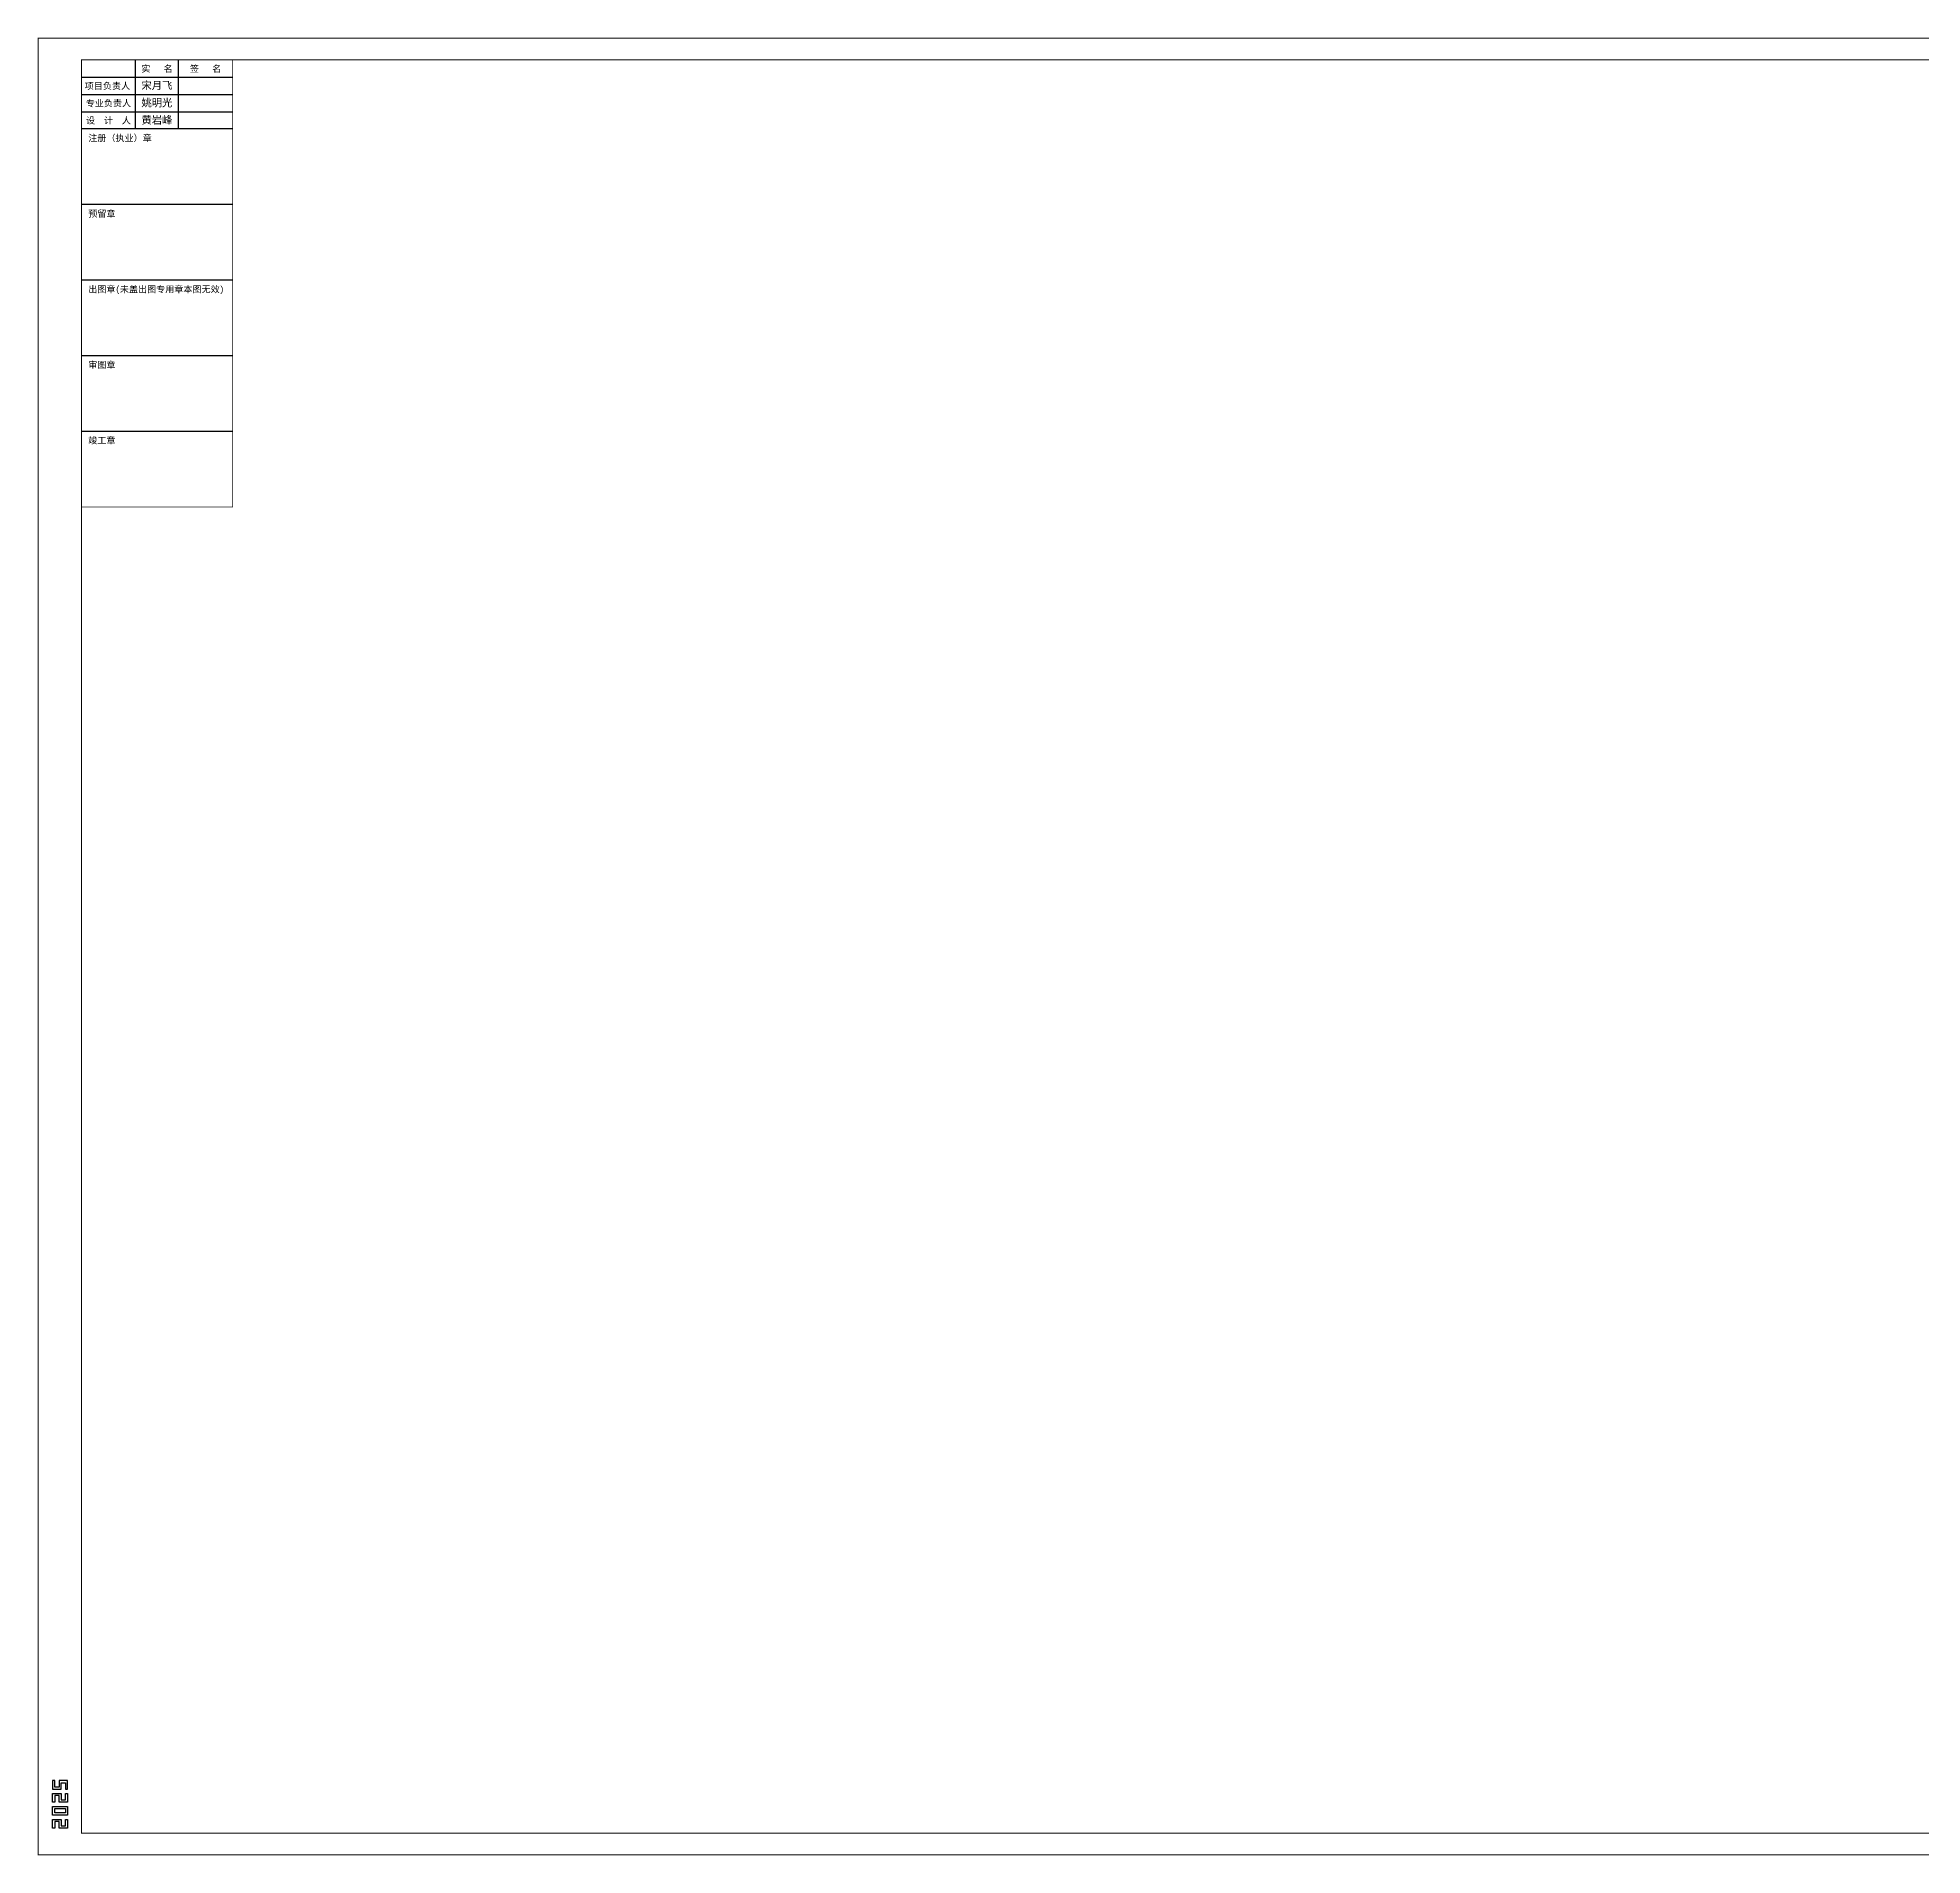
# Model space of a CAD drawing. Extents: x -954573 to 446329, y 489853 to 1226784.
# Drawn here: x -853512 to -766242, y 1140084 to 1224234 of the extents above; entities that cross this region are included whole.
import ezdxf
from ezdxf.enums import TextEntityAlignment as Align

# ---------------------------------------------------------------- set-up
doc = ezdxf.new("R2010")
doc.units = 0
doc.header["$LTSCALE"] = 10
doc.header["$MEASUREMENT"] = 0
doc.layers.get('Defpoints').update_dxf_attribs({"color": 210})
doc.layers.add('0-cxFrame', color=155, linetype='Continuous')
doc.layers.add('qianming', color=155, linetype='Continuous')
doc.layers.add('0-cxText', color=131, linetype='Continuous', lineweight=25)
doc.styles.add('cx_biaoti', font='')
doc.styles.add('cx_tuming', font='simhei.ttf')
doc.styles.add('cx_tuqian1', font='')
doc.styles.add('图框宋体', font='', dxfattribs={"width": 0.75})
doc.styles.add('黑体', font='', dxfattribs={"height": 12})
doc.styles.get('cx_biaoti').set_extended_font_data('SimSun')
doc.styles.get('cx_tuqian1').set_extended_font_data('SimSun')
doc.styles.get('图框宋体').set_extended_font_data('SimSun')
doc.styles.get('黑体').set_extended_font_data('SimHei')

# ---------------------------------------------------------------- blocks, each defined once
blk = doc.blocks.new('zjcx_lan_xinxi(Dragon)')
for p, q in [((7000, -3200), (0, -3200)), ((7000, -6700), (0, -6700)), ((7000, -10200), (0, -10200)), ((7000, -13700), (0, -13700)), ((7000, -17200), (0, -17200))]:
    blk.add_line(p, q)
at = {"const_width": 25}
blk.add_lwpolyline([(0, -20700), (7000, -20700), (7000, 0), (0, 0)], close=True, dxfattribs=at)
for points in [[(2500, -3200), (2500, 0)], [(4500, -3200), (4500, 0)], [(0, -800), (7000, -800)], [(0, -1600), (7000, -1600)], [(0, -2400), (7000, -2400)]]:
    blk.add_lwpolyline(points)
for points in [[(7000, -3200), (7000, 0)], [(0, -3200), (7000, -3200)], [(0, -20700), (7000, -20700), (7000, -3200)], [(0, -20700), (7000, -20700)]]:
    blk.add_lwpolyline(points, dxfattribs=at)
at = {"style": '图框宋体'}
for s, p in [('实   名', (3500, -400)), ('签   名', (5750, -400)), ('项目负责人', (1204, -1200)), ('设  计  人', (1250, -2800)), ('专业负责人', (1250, -2000))]:
    blk.add_text(s, height=300, dxfattribs=at).set_placement(p, align=Align.MIDDLE)
for s, p in [('注册（执业）章', (318, -3771)), ('预留章', (318, -7271)), ('出图章(未盖出图专用章本图无效)', (318, -10771)), ('审图章', (318, -14271)), ('竣工章', (318, -17771))]:
    blk.add_text(s, height=300, dxfattribs=at).set_placement(p)
blk = doc.blocks.new('T-信息(Dragon)')
at = {"layer": '0-cxFrame'}
blk.add_blockref('zjcx_lan_xinxi(Dragon)', (0, 0), dxfattribs=at)
at = {"layer": 'qianming', "color": 3, "style": 'cx_biaoti'}
for s, p in [('宋月飞', (3497, -1185)), ('姚明光', (3497, -1985)), ('黄岩峰', (3497, -2785))]:
    blk.add_text(s, height=350, dxfattribs=at).set_placement(p, align=Align.MIDDLE_CENTER)
blk = doc.blocks.new('TK22.A0 L(Dragon)')
at = {"layer": '0-cxFrame', "color": 7, "const_width": 0.5}
blk.add_lwpolyline([(0, 0), (-1189, 0), (-1189, 841), (0, 841)], close=True, dxfattribs=at)
at = {"layer": '0-cxFrame', "const_width": 0.5}
blk.add_lwpolyline([(-80, 10), (-1169, 10), (-1169, 831), (-80, 831)], close=True, dxfattribs=at)
at = {"layer": 'Defpoints', "color": 2}
for points in [[(-1181.37, 34.37), (-1182.37, 34.37), (-1182.37, 30.37), (-1178.37, 30.37), (-1178.37, 33.37), (-1176.37, 33.37), (-1176.37, 30.37), (-1175.37, 30.37), (-1175.37, 34.37), (-1179.37, 34.37), (-1179.37, 31.37), (-1181.37, 31.37), (-1181.37, 34.37)], [(-1181.37, 24.37), (-1182.37, 24.37), (-1182.37, 28.37), (-1178.37, 28.37), (-1178.37, 25.37), (-1176.37, 25.37), (-1176.37, 28.37), (-1175.37, 28.37), (-1175.37, 24.37), (-1179.37, 24.37), (-1179.37, 27.37), (-1181.37, 27.37), (-1181.37, 24.37)], [(-1181.37, 12.37), (-1182.37, 12.37), (-1182.37, 16.37), (-1178.37, 16.37), (-1178.37, 13.37), (-1176.37, 13.37), (-1176.37, 16.37), (-1175.37, 16.37), (-1175.37, 12.37), (-1179.37, 12.37), (-1179.37, 15.37), (-1181.37, 15.37), (-1181.37, 12.37)]]:
    blk.add_lwpolyline(points, dxfattribs=at)
for points in [[(-1182.37, 18.37), (-1182.37, 22.37), (-1175.37, 22.37), (-1175.37, 18.37)], [(-1181.37, 19.37), (-1181.37, 21.37), (-1176.37, 21.37), (-1176.37, 19.37)]]:
    blk.add_lwpolyline(points, close=True, dxfattribs=at)
at = {"layer": '0-cxFrame', "xscale": 0.01, "yscale": 0.01, "zscale": 0.01}
blk.add_blockref('T-信息(Dragon)', (-1169, 831), dxfattribs=at)
at = {"style": '黑体', "flags": 4}
blk.add_attdef('图幅', text='', height=3.3, dxfattribs=at).set_placement((-40, 3), align=Align.RIGHT)
at = {"layer": '0-cxText', "flags": 4}
for tag, height, style, p in [('建设单位', 3.5, 'cx_tuming', (-45, 240)), ('项目名称', 3.5, 'cx_tuming', (-45, 210)), ('子项名称', 3.5, 'cx_tuming', (-45, 180)), ('工程编号', 3.3, 'cx_tuqian1', (-35, 165)), ('图名1', 3.5, 'cx_tuming', (-45, 87)), ('图名2', 3.5, 'cx_tuming', (-45, 79)), ('图名3', 3.5, 'cx_tuming', (-45, 71)), ('出图日期', 3.3, 'cx_tuqian1', (-39, 60)), ('专业', 3.3, 'cx_tuqian1', (-55, 52)), ('图号', 3.3, 'cx_tuqian1', (-55, 44)), ('版次', 3.3, 'cx_tuqian1', (-20, 44))]:
    blk.add_attdef(tag, text='', height=height, dxfattribs=dict(at, style=style)).set_placement(p, align=Align.MIDDLE)
at = {"layer": 'Defpoints', "color": 6, "flags": 4}
for tag, height, style, p in [('tufu', 3.3, '黑体', (-12, 12)), ('dwfname', 4, 'cx_tuqian1', (-80, 3))]:
    blk.add_attdef(tag, text='', height=height, dxfattribs=dict(at, style=style)).set_placement(p, align=Align.RIGHT)
blk = doc.blocks.new('TK22.A0+1 L(Dragon)')
at = {"layer": '0-cxFrame', "color": 7, "const_width": 0.5}
blk.add_lwpolyline([(0, 0), (-1485, 0), (-1485, 841), (0, 841)], close=True, dxfattribs=at)
at = {"layer": '0-cxFrame', "const_width": 0.5}
blk.add_lwpolyline([(-80, 10), (-1465, 10), (-1465, 831), (-80, 831)], close=True, dxfattribs=at)
at = {"layer": 'Defpoints', "color": 2}
for points in [[(-1477.37, 34.37), (-1478.37, 34.37), (-1478.37, 30.37), (-1474.37, 30.37), (-1474.37, 33.37), (-1472.37, 33.37), (-1472.37, 30.37), (-1471.37, 30.37), (-1471.37, 34.37), (-1475.37, 34.37), (-1475.37, 31.37), (-1477.37, 31.37), (-1477.37, 34.37)], [(-1477.37, 24.37), (-1478.37, 24.37), (-1478.37, 28.37), (-1474.37, 28.37), (-1474.37, 25.37), (-1472.37, 25.37), (-1472.37, 28.37), (-1471.37, 28.37), (-1471.37, 24.37), (-1475.37, 24.37), (-1475.37, 27.37), (-1477.37, 27.37), (-1477.37, 24.37)], [(-1477.37, 12.37), (-1478.37, 12.37), (-1478.37, 16.37), (-1474.37, 16.37), (-1474.37, 13.37), (-1472.37, 13.37), (-1472.37, 16.37), (-1471.37, 16.37), (-1471.37, 12.37), (-1475.37, 12.37), (-1475.37, 15.37), (-1477.37, 15.37), (-1477.37, 12.37)]]:
    blk.add_lwpolyline(points, dxfattribs=at)
for points in [[(-1478.37, 18.37), (-1478.37, 22.37), (-1471.37, 22.37), (-1471.37, 18.37)], [(-1477.37, 19.37), (-1477.37, 21.37), (-1472.37, 21.37), (-1472.37, 19.37)]]:
    blk.add_lwpolyline(points, close=True, dxfattribs=at)
at = {"layer": '0-cxFrame', "xscale": 0.01, "yscale": 0.01, "zscale": 0.01}
blk.add_blockref('T-信息(Dragon)', (-1465, 831), dxfattribs=at)
at = {"style": '黑体', "flags": 4}
blk.add_attdef('图幅', text='', height=3.3, dxfattribs=at).set_placement((-40, 3), align=Align.RIGHT)
at = {"layer": '0-cxText', "flags": 4}
for tag, height, style, p in [('建设单位', 3.5, 'cx_tuming', (-45, 240)), ('项目名称', 3.5, 'cx_tuming', (-45, 210)), ('子项名称', 3.5, 'cx_tuming', (-45, 180)), ('工程编号', 3.3, 'cx_tuqian1', (-35, 165)), ('图名1', 3.5, 'cx_tuming', (-45, 87)), ('图名2', 3.5, 'cx_tuming', (-45, 79)), ('图名3', 3.5, 'cx_tuming', (-45, 71)), ('出图日期', 3.3, 'cx_tuqian1', (-39, 60)), ('专业', 3.3, 'cx_tuqian1', (-55, 52)), ('图号', 3.3, 'cx_tuqian1', (-55, 44)), ('版次', 3.3, 'cx_tuqian1', (-20, 44))]:
    blk.add_attdef(tag, text='', height=height, dxfattribs=dict(at, style=style)).set_placement(p, align=Align.MIDDLE)
at = {"layer": 'Defpoints', "color": 6, "flags": 4}
for tag, height, style, p in [('tufu', 3.3, '黑体', (-12, 12)), ('dwfname', 4, 'cx_tuqian1', (-80, 3))]:
    blk.add_attdef(tag, text='', height=height, dxfattribs=dict(at, style=style)).set_placement(p, align=Align.RIGHT)
blk = doc.blocks.new('TK22.A0+2 L(Dragon)')
at = {"layer": '0-cxFrame', "color": 7, "const_width": 0.5}
blk.add_lwpolyline([(0, 0), (-1783, 0), (-1783, 841), (0, 841)], close=True, dxfattribs=at)
at = {"layer": '0-cxFrame', "const_width": 0.5}
blk.add_lwpolyline([(-80, 10), (-1763, 10), (-1763, 831), (-80, 831)], close=True, dxfattribs=at)
at = {"layer": 'Defpoints', "color": 2}
for points in [[(-1775.37, 34.37), (-1776.37, 34.37), (-1776.37, 30.37), (-1772.37, 30.37), (-1772.37, 33.37), (-1770.37, 33.37), (-1770.37, 30.37), (-1769.37, 30.37), (-1769.37, 34.37), (-1773.37, 34.37), (-1773.37, 31.37), (-1775.37, 31.37), (-1775.37, 34.37)], [(-1775.37, 24.37), (-1776.37, 24.37), (-1776.37, 28.37), (-1772.37, 28.37), (-1772.37, 25.37), (-1770.37, 25.37), (-1770.37, 28.37), (-1769.37, 28.37), (-1769.37, 24.37), (-1773.37, 24.37), (-1773.37, 27.37), (-1775.37, 27.37), (-1775.37, 24.37)], [(-1775.37, 12.37), (-1776.37, 12.37), (-1776.37, 16.37), (-1772.37, 16.37), (-1772.37, 13.37), (-1770.37, 13.37), (-1770.37, 16.37), (-1769.37, 16.37), (-1769.37, 12.37), (-1773.37, 12.37), (-1773.37, 15.37), (-1775.37, 15.37), (-1775.37, 12.37)]]:
    blk.add_lwpolyline(points, dxfattribs=at)
for points in [[(-1776.37, 18.37), (-1776.37, 22.37), (-1769.37, 22.37), (-1769.37, 18.37)], [(-1775.37, 19.37), (-1775.37, 21.37), (-1770.37, 21.37), (-1770.37, 19.37)]]:
    blk.add_lwpolyline(points, close=True, dxfattribs=at)
at = {"layer": '0-cxFrame', "xscale": 0.01, "yscale": 0.01, "zscale": 0.01}
blk.add_blockref('T-信息(Dragon)', (-1763, 831), dxfattribs=at)
at = {"style": '黑体', "flags": 4}
blk.add_attdef('图幅', text='', height=3.3, dxfattribs=at).set_placement((-40, 3), align=Align.RIGHT)
at = {"layer": '0-cxText', "flags": 4}
for tag, height, style, p in [('建设单位', 3.5, 'cx_tuming', (-45, 240)), ('项目名称', 3.5, 'cx_tuming', (-45, 210)), ('子项名称', 3.5, 'cx_tuming', (-45, 180)), ('工程编号', 3.3, 'cx_tuqian1', (-35, 165)), ('图名1', 3.5, 'cx_tuming', (-45, 87)), ('图名2', 3.5, 'cx_tuming', (-45, 79)), ('图名3', 3.5, 'cx_tuming', (-45, 71)), ('出图日期', 3.3, 'cx_tuqian1', (-39, 60)), ('专业', 3.3, 'cx_tuqian1', (-55, 52)), ('图号', 3.3, 'cx_tuqian1', (-55, 44)), ('版次', 3.3, 'cx_tuqian1', (-20, 44))]:
    blk.add_attdef(tag, text='', height=height, dxfattribs=dict(at, style=style)).set_placement(p, align=Align.MIDDLE)
at = {"layer": 'Defpoints', "color": 6, "flags": 4}
for tag, height, style, p in [('tufu', 3.3, '黑体', (-12, 12)), ('dwfname', 4, 'cx_tuqian1', (-80, 3))]:
    blk.add_attdef(tag, text='', height=height, dxfattribs=dict(at, style=style)).set_placement(p, align=Align.RIGHT)

msp = doc.modelspace()

# ---------------------------------------------------------------- block references
at = {"layer": '0-cxFrame', "xscale": 100, "yscale": 100, "zscale": 100}
for name, p in [('TK22.A0 L(Dragon)', (-734587.4, 1140108.9)), ('TK22.A0+1 L(Dragon)', (-704987.4, 1140108.9)), ('TK22.A0+2 L(Dragon)', (-675187.4, 1140108.9))]:
    msp.add_blockref(name, p, dxfattribs=at)

doc.saveas('drawing.dxf')
